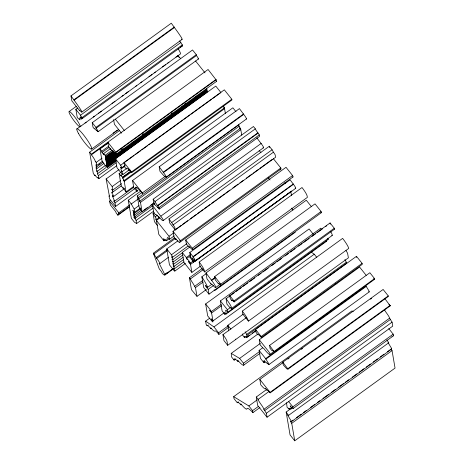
<?xml version="1.0" encoding="UTF-8"?>
<svg xmlns="http://www.w3.org/2000/svg" width="464" height="464" viewBox="0 0 464 464"><rect width="100%" height="100%" fill="white"/><g stroke="black" fill="none" stroke-linecap="round" stroke-linejoin="round"><path stroke-width="0.7" d="M216.613 81.328L106.418 161.234L105.92 160.213L106.326 160.515L116.302 153.288M114.069 151.798L105.856 157.748C105.09 156.229 106.279 156.339 103.652 153.567L110.107 148.886M105.734 157.058L113.361 151.531M114.892 152.766L106.059 159.158L105.45 157.453L105.821 157.766M206.724 89.796L207.35 91.982L107.01 164.703L106.041 160.921L106.418 161.234M106.801 163.293L207.112 90.59M115.959 159.001L107.126 165.399L106.633 164.389L107.01 164.703M106.569 161.913L206.88 89.21L206.735 88.357M115.594 153.033L106.181 159.848L105.688 158.845L106.059 159.158M116.197 160.382L107.364 166.779L106.755 165.085L107.126 165.399M116.313 161.072L107.48 167.469L106.987 166.46L107.364 166.779M106.685 162.603L206.996 89.9L206.729 89.291M106.326 160.515L105.804 159.535L106.181 159.848M256.174 330.699L247.364 337.079L246.593 334.515A6.682 0.992 54.1 0 0 245.189 331.818M159.193 217.268C154.454 222.047 157.395 218.411 155.104 216.868A2.993 0.447 54.1 0 0 153.062 213.521L154.239 212.674M292.071 408.013L292.053 407.879A3.08 0.458 54.1 0 1 293.103 408.529L393.42 335.826L393.176 334.155L388.78 328.628M152.523 205.517L153.712 212.483L155.347 214.542A6.107 0.911 54.1 0 1 158.723 217.413L158.572 216.543L160.289 218.428A8.497 1.264 54.1 0 0 162.696 220.562L163.264 220.383A6.861 1.021 54.1 0 0 163.2 219.93L162.974 219.46A3.579 0.534 54.1 0 0 161.008 216.526L152.523 205.517L154.872 203.818M189.416 277.785L191.458 289.722L196.968 296.363L195.489 287.57L194.555 286.392A5.748 0.853 54.1 0 0 192.85 283.197L192.05 281.961A7.157 1.067 54.1 0 1 190.35 278.957L189.416 277.785L202.321 268.43M247.364 337.079L246.61 336.383A13.833 2.059 54.1 0 1 245.734 337.299L244.853 336.835A7.917 1.177 54.1 0 0 244.325 337.322L242.689 335.269L242.463 333.941M174.441 237.922L153.323 253.228L159.268 268.905L161.658 271.91L162.238 273.348A7.668 1.143 54.1 0 0 164.54 274.792L164.998 274.937L173.205 268.998M137.883 190.31L115.588 206.468L114.997 202.988L113.721 200.895A4.315 0.644 54.1 0 0 114.335 200.57L112.253 195.535A4.756 0.708 54.1 0 0 113.657 196.226A4.756 0.708 54.1 0 0 111.789 192.804L112.769 191.742A4.379 0.65 54.1 0 0 111.725 189.208L112.787 190.054L121.585 183.674M163.189 220.551L263.575 147.68A6.861 1.021 54.1 0 0 263.517 147.227L263.291 146.752A3.579 0.534 54.1 0 0 261.319 143.817L256.818 137.82M387.428 351.712L390.949 349.16L392.051 350.593L395.044 368.097L294.727 440.8L291.74 423.301L290.551 421.37A3.915 0.58 54.1 0 0 290.215 419.381A14.738 2.192 54.1 0 1 287.918 415.379L287.68 414.851L288.486 415.437L286.149 412.044L290.841 408.645M288.428 415.483L388.739 342.78L386.86 339.845M70.986 95.903L74.107 100.218A29.69 4.42 54.1 0 1 80.597 109.463A3.996 0.597 54.1 0 1 81.832 112.05A3.996 0.597 54.1 0 1 80.104 110.658L79.651 110.113L79.779 110.861L71.839 100.879L70.986 95.903L171.297 23.2L174.418 27.515A29.69 4.42 54.1 0 1 180.908 36.76A3.996 0.597 54.1 0 1 181.592 39.162M74.025 99.719L174.336 27.016M74.107 100.218L174.418 27.515M69.2 111.476L76.241 106.372M179.562 40.913L180.838 42.514A2.285 0.342 54.1 0 0 182.346 44.898L182.514 45.89L82.203 118.598A4.072 0.609 54.1 0 0 80.539 116.893L81.705 119.132L81.159 118.726A3.584 0.534 54.1 0 0 79.889 117.931C78.648 117.885 81.618 121.261 79.06 119.213A3.619 0.539 54.1 0 0 78.149 118.482L77.215 117.305L75.852 109.347L77.616 108.071M81.797 112.097L182.108 39.394M82.203 118.598L82.035 117.601A2.285 0.342 54.1 0 1 80.527 115.217L180.838 42.514M82.035 117.601L182.346 44.898M76.827 128.98L80.933 126.005M85.04 123.03L86.211 122.177M93.252 117.079L94.424 116.226M98.53 113.251L101.465 111.122M112.021 103.472L114.956 101.343M121.997 96.245L123.169 95.393M125.518 93.693L128.447 91.565M135.488 86.466L136.66 85.614M140.766 82.638L141.943 81.786M148.979 76.688L151.914 74.559M154.263 72.86L155.434 72.007M162.475 66.909L165.404 64.78M167.753 63.081L168.925 62.228M175.966 57.13L177.138 56.277M79.965 126.776A9.396 1.398 54.1 0 0 73.318 115.217A9.396 1.398 54.1 0 0 70.464 115.385A9.396 1.398 54.1 0 0 79.965 126.776L180.281 54.073A9.396 1.398 54.1 0 0 178.286 48.946M92.232 122.687L95.967 127.385L96.118 128.255A2.941 0.435 54.1 0 1 98.148 131.538A2.941 0.435 54.1 0 1 96.437 130.123L96.321 130.367A4.083 0.609 54.1 0 0 94.395 128.928L92.997 127.165L92.232 122.687L192.543 49.984L196.278 54.682L196.429 55.552A2.941 0.435 54.1 0 1 198.25 58.278A2.941 0.435 54.1 0 1 198.018 58.818M95.967 127.385L196.278 54.682M96.118 128.255L196.429 55.552M98.124 131.706L198.435 59.003M113.1 133.151L117.195 130.181M91.75 148.967L118.738 129.41M116.539 165.834L98.942 178.588L98.049 177.474A5.754 0.858 54.1 0 1 94.847 175.021L94.952 175.618L93.316 173.565L89.656 152.175L119.573 130.488M95.23 161.182A5.736 0.853 54.1 0 0 91.396 154.825L91.292 154.228L208.081 69.49L216.085 79.843A3.381 0.505 54.1 0 1 216.497 81.316M91.396 154.825L108.408 142.494M107.48 167.469L105.601 165.259L105.763 166.216L101.97 160.695L99.957 148.915L108.17 142.964M103.652 153.567L103.872 154.837L102.005 152.488L101.784 151.218L108.825 146.114M102.005 152.488L109.046 147.39M105.096 155.37L112.131 150.272M102.556 161.153L96.686 165.404L96.176 162.417L102.045 158.166M105.618 156.362L113.245 150.835M110.142 154.048L111.899 152.778M106.743 157.296L107.915 156.449M105.972 158.444L114.185 152.494M110.38 155.446L111.551 154.593M115.71 152.175L107.77 142.193L108.535 146.67L110.635 149.309L110.548 148.816A4.733 0.702 54.1 0 0 112.758 151.003A4.733 0.702 54.1 0 1 114.968 153.195L114.904 152.818A3.381 0.505 54.1 0 0 115.774 152.546L115.71 152.175L216.021 79.472M98.861 164.761L100.033 163.908M115.774 152.546L216.085 79.843M96.477 166.965L102.933 162.284M110.612 156.815L112.375 155.539M107.213 160.074L108.39 159.222M121.295 149.866L123.053 148.59M142.413 134.56L143.585 133.713M171.158 113.726L172.33 112.88M184.649 103.948L185.82 103.101M110.855 158.212L112.027 157.366M131.973 142.906L133.731 141.63M153.091 127.6L154.263 126.753M181.836 106.766L183.007 105.92M195.327 96.988L196.498 96.141M105.537 165.329L97.324 171.286A6.705 0.998 54.1 0 1 96.86 168.548L103.895 163.444M121.527 151.247L122.705 150.4M142.651 135.94L144.408 134.664M150.272 130.413L151.45 129.566M163.769 120.634L164.94 119.787M192.514 99.801L193.685 98.954M132.205 144.287L133.383 143.44M153.329 128.98L155.086 127.704M160.95 123.453L162.127 122.606M174.447 113.674L175.618 112.827M203.191 92.841L204.363 91.994M108.274 162.417L110.038 161.141M121.765 152.639L123.528 151.363M142.889 137.332L144.06 136.48M171.628 116.499L172.805 115.646M185.124 106.72L186.296 105.867M106.923 163.989L207.234 91.286M118.366 155.887L120.715 154.187M132.443 145.679L134.206 144.408M140.07 140.151L141.247 139.304M153.567 130.372L154.738 129.526M182.311 109.539L183.483 108.692M195.802 99.76L196.974 98.913M126.672 168.409L121.974 171.813L121.232 171.048L121.951 172.277A4.744 0.708 54.1 0 1 122.136 174.203L116.998 167.742L115.466 158.792L215.783 86.084L220.922 92.545L212.709 98.496M107.277 166.071L115.49 160.121M108.75 165.184L110.507 163.914M98.942 178.588L98.432 175.601L97.388 173.803L106.192 167.429M98.432 175.601L116.029 162.847M124.016 162.533L224.327 89.83L231.803 99.226L231.93 99.969L131.619 172.678A9.947 1.479 54.1 0 0 126.515 168.571L126.602 169.058L124.822 167.26L124.016 162.533L131.492 171.929L131.619 172.678M125.002 166.089L121.481 168.641L120.553 167.075L121.185 167.649A4.565 0.679 54.1 0 0 120.605 165.248L134.102 155.469M135.273 154.622L140.551 150.794M141.723 149.942L147.593 145.69M148.764 144.843L182.787 120.182M183.964 119.329L189.828 115.078M191 114.231L211.532 99.348M115.588 206.468L109.521 198.841L109.011 195.854L109.44 196.231L106.117 178.942L119.028 169.586M121.701 167.904L125.292 165.294M133.667 186.418L126.04 191.945L123.082 187.676L123.204 188.378L121.22 185.884L119.12 173.582L120.884 172.306M119.12 173.582L121.139 176.117L121.011 175.375L122.774 174.099M128.052 170.271L129.224 169.418M122.832 174.551L129.868 169.453M122.49 177.231L130.703 171.28M126.04 191.945L124.242 181.383L123.285 180.084A2.465 0.365 54.1 0 0 124.045 180.415A2.465 0.365 54.1 0 0 122.769 178.263L122.618 177.393L130.831 171.436M122.769 178.263L231.803 99.226M112.787 190.054L112.189 186.569L120.402 180.618M124.027 180.647L224.338 107.944M124.242 181.383L224.553 108.675L223.932 107.892M111.789 192.804L121.174 186M136.816 187.253L135.645 188.106A2.204 0.331 54.1 0 1 137.054 190.217A2.204 0.331 54.1 0 1 136.787 190.524L137.176 191.452L133.829 187.978L132.553 180.513L232.87 107.81L235.996 111.743M113.552 196.533L124.7 188.454M129.665 206.712L117.931 215.215L116.064 212.866L115.896 211.868L110.409 204.978L109.475 201.08L110.647 200.228M159.181 166.773L164.633 174.122A3.509 0.522 54.1 0 1 166.234 176.958A3.509 0.522 54.1 0 1 165.022 176.262L165.103 176.761A5.214 0.777 54.1 0 0 163.705 175.56L159.947 171.251L159.181 166.773L239.43 108.611L244.882 115.959A3.509 0.522 54.1 0 1 246.216 118.964M114.457 201.254L133.812 187.224M114.997 202.988L134.943 188.529M163.386 172.057L243.635 113.895M163.467 172.556L243.722 114.393M153.648 211.184L136.636 223.515L134.386 222.146L131.347 218.329L128.244 200.175L140.563 191.243M154.425 202.896L142.106 211.828L139.142 207.031L137.245 195.93L141.938 192.531M141.59 192.566L142.483 193.575L142.39 192.879L164.685 176.72M166.228 177.132L246.483 118.97M142.106 211.828L140.488 202.374L139.136 200.581A2.326 0.348 54.1 0 0 139.896 200.964A2.326 0.348 54.1 0 0 138.771 199.021L138.516 197.525L238.832 124.822L239.082 126.312A2.326 0.348 54.1 0 1 240.184 128.168A2.326 0.348 54.1 0 1 239.697 128.128M129.572 206.289L119.01 213.945L118.819 212.825L129.966 204.746M140.563 207.942L134.699 212.193L134.166 209.084L131.277 203.992L138.318 198.888M138.771 199.021L239.082 126.312M139.855 201.15L240.172 128.447M140.488 202.374L240.804 129.671L239.47 128M134.166 209.084L138.864 205.685M153.143 199.207L253.454 126.504L255.322 128.853A3.828 0.568 54.1 0 0 257.88 132.814L259.295 134.902L259.544 136.375L159.233 209.078L157.893 207.414L157.957 207.785A3.874 0.574 54.1 0 0 155.724 205.732L153.857 203.383L153.143 199.207L155.011 201.556A3.828 0.568 54.1 0 0 157.569 205.517L158.978 207.605L159.233 209.078M134.432 213.312L140.888 208.638M134.717 214.948L141.166 210.273M155.011 201.556L255.322 128.853M134.995 216.584L142.03 211.485M143.794 210.209L147.314 207.657M150.829 205.105L153.764 202.977M135.273 218.237L152.876 205.482M136.636 223.515L136.103 220.406L153.114 208.075M157.569 205.517L257.88 132.814M157.632 205.888L257.943 133.185M158.978 207.605L259.295 134.902M155.104 216.868L157.453 215.163M160.933 216.091L261.244 143.382M165.689 239.552L163.937 240.822L158.798 234.361L156.42 220.435L159.923 217.894M168.983 218.95L269.294 146.247L272.095 149.768L273.603 152.47A2.239 0.331 54.1 0 1 275.198 155.034L275.581 157.273L175.27 229.976L169.662 222.929L168.983 218.95L172.997 224.419M171.784 222.471L272.095 149.768M175.27 229.976L174.887 227.737A2.239 0.331 54.1 0 0 173.287 225.173L173.084 224.918L273.395 152.209M273.325 158.601L280.801 167.991L280.969 168.989L180.658 241.692L179.725 240.52L180.015 242.208A7.227 1.073 54.1 0 1 175.734 238.624L175.902 239.621L174.035 237.272L173.014 231.304L181.227 225.347M182.398 224.501L187.682 220.673M190.611 218.55L196.481 214.298M197.652 213.446L202.93 209.618M204.108 208.771L209.972 204.52M211.735 203.244L216.427 199.839M217.599 198.992L224.64 193.888M225.811 193.036L229.918 190.06M232.853 187.937L238.131 184.109M239.888 182.833L243.409 180.281M246.343 178.159L252.207 173.907M253.385 173.055L258.663 169.227M259.834 168.38L272.153 159.448M174.215 235.886L169.54 239.273L169.029 236.286L173.704 232.899M166.443 240.758L169.459 238.571M153.323 253.228L153.996 254.011L175.699 238.281M166.744 248.924L171.413 254.8A4.507 0.673 54.1 0 1 171.57 256.772A4.327 0.644 54.1 0 1 171.964 259.074A4.153 0.615 54.1 0 1 172.347 261.313A4.327 0.644 54.1 0 1 172.736 263.61A4.153 0.615 54.1 0 1 173.118 265.849A4.327 0.644 54.1 0 1 173.513 268.151A4.53 0.673 54.1 0 1 174.133 270.715L169.464 264.845L166.744 248.924L177.886 240.851M164.993 274.949L159.123 263.25A3.927 0.586 54.1 0 0 159.5 262.514A3.927 0.586 54.1 0 0 156.687 258.477L156.293 257.607L167.434 249.528M180.658 241.692L180.49 240.7L280.801 167.991M156.687 258.477L167.249 250.821M292.558 175.52L192.241 248.223A5.284 0.789 54.1 0 1 189.782 247.034L189.764 247.329A2.685 0.4 54.1 0 0 188.442 246.378L186.383 243.983L185.704 240.004L286.015 167.301L292.558 175.52A5.284 0.789 54.1 0 1 292.68 176.97M171.413 254.8L186.667 243.745M159.836 263.593L168.635 257.213M172.498 257.323L187.746 246.268M200.674 266.011L191.87 272.385L183.988 262.473L182.277 252.468L189.904 246.941M172.869 259.66L182.253 252.857M173.298 261.887L182.683 255.09M192.688 249.661L292.999 176.958M173.646 264.202L183.031 257.398M200.645 256.917L193.604 262.015L190.803 258.494L189.782 252.526L290.093 179.817L293.428 184.301A3.724 0.557 54.1 0 1 295.539 187.578A3.724 0.557 54.1 0 1 295.15 188.082M174.075 266.429L183.46 259.625M191.87 272.385L190.507 264.387L188.494 261.545A2.564 0.383 54.1 0 0 190.205 263.105A2.564 0.383 54.1 0 0 188.361 260.118A2.564 0.383 54.1 0 0 187.236 259.515L186.313 257.537L190.42 254.562M186.487 258.576L190.594 255.594M165.81 273.772L167.568 272.501M164.726 274.717L167.626 272.559M171.732 269.584L172.904 268.731L168.003 272.374M164.482 274.926L167.655 272.594M174.423 268.737L183.808 261.934M189.585 257.81L190.756 256.963M193.604 262.015L193.395 260.774A2.743 0.406 54.1 0 1 191.707 258.117A2.743 0.406 54.1 0 1 192.438 258.268L193.285 259.074A3.724 0.557 54.1 0 0 195.431 260.89A3.724 0.557 54.1 0 0 193.117 257.004L193.053 256.633L293.364 183.93M193.117 257.004L293.428 184.301M174.824 271.086L185.38 263.43M193.395 260.774L194.567 259.921M190.188 263.216L193.123 261.087M201.817 256.064L207.686 251.813M210.03 250.113L214.136 247.132M217.071 245.009L222.349 241.181M224.112 239.905L227.627 237.353M230.562 235.231L235.84 231.403M237.603 230.127L242.881 226.304M244.052 225.452L249.336 221.624M250.508 220.777L256.372 216.52M257.549 215.673L262.827 211.845M265.762 209.722L271.626 205.471M272.797 204.618L278.081 200.79M279.838 199.514L285.116 195.692M286.88 194.416L291.572 191.011M190.507 264.387L232.742 233.775M233.914 232.922L267.937 208.266M269.114 207.414L281.433 198.488M282.605 197.635L290.818 191.684L291.502 195.68M195.379 261.064L295.69 188.361M199.189 262.056L302.012 187.531A7.83 1.166 54.1 0 1 307.11 195.889L307.365 197.38L204.543 271.904L199.874 266.034L199.189 262.056A7.83 1.166 54.1 0 1 204.288 270.413L204.543 271.904M190.35 278.957L203.255 269.607M205.987 272.936L211.677 280.476A6.078 0.905 54.1 0 1 215.76 287.199A7.488 1.114 54.1 0 1 212.274 284.577A2.836 0.423 54.1 0 1 210.679 283.226L210.743 283.603L207.002 278.905L205.987 272.936L306.298 200.228L311.472 206.735M214.699 276.561L220.771 284.194L220.986 285.441A5.301 0.789 54.1 0 0 218.851 283.423A6.931 1.032 54.1 0 0 218.521 283.91L215.25 279.798L214.699 276.561L315.01 203.858L321.082 211.491L321.297 212.738L208.991 294.164L203.684 287.494L201.857 276.799L205.964 273.824M194.555 286.392L202.768 280.442M195.489 287.57L203.116 282.042M211.59 279.983L215.11 277.431M211.677 280.476L215.197 277.924M207.536 287.355L211.642 284.38M196.968 296.363L206.358 289.559M208.991 294.164L208.174 289.391L213.457 285.563M215.685 287.529L220.377 284.13M220.771 284.194L321.082 211.491M295.313 232.186L214.751 290.574A8.514 1.264 54.1 0 0 214.136 289.867M224.054 312.893L212.953 320.943L211.126 318.843A2.743 0.406 54.1 0 1 212.906 321.767A2.743 0.406 54.1 0 1 211.422 320.583L207.686 315.885L205.645 303.943L309.094 228.967L312.829 233.665A2.743 0.406 54.1 0 1 313.258 234.227M226.078 313.525L224.907 314.377L222.099 310.851L220.4 300.904L320.711 228.201L321.587 229.297M229.767 295.661L330.078 222.952L334.283 228.242L334.451 229.233L234.14 301.936A3.787 0.563 54.1 0 0 232.487 300.834L231.785 299.953L231.913 300.701L230.277 298.642L229.767 295.661L233.972 300.945L234.14 301.936M226.049 298.723A8.613 1.282 54.1 0 1 231.652 307.916A8.613 1.282 54.1 0 1 226.983 304.193L226.049 298.723L234.239 292.784M235.99 291.514L241.257 287.697M243.014 286.421L247.695 283.034M249.446 281.758L254.713 277.942M258.222 275.401L261.151 273.279M262.902 272.008L268.169 268.192M271.678 265.646L275.187 263.105M276.944 261.829L281.625 258.436M285.134 255.896L288.643 253.35M290.4 252.08L295.081 248.687M298.59 246.14L302.099 243.6M303.856 242.324L309.123 238.508M312.046 236.391L315.555 233.844M317.312 232.574L322.579 228.758M325.502 226.635L326.673 225.788M211.149 311.727L221.084 304.523M212.953 320.943L211.59 312.98L221.525 305.782M228.276 327.601L218.892 334.405A7.146 1.061 54.1 0 0 215.093 330.983L214.646 331.122A9.993 1.485 54.1 0 1 210.801 327.845L210.969 328.843A6.844 1.021 54.1 0 0 207.147 325.798L206.213 324.62L205.616 321.14L209.722 318.165M233.972 300.945L334.283 228.242M327.932 238.247L328.147 239.494L227.836 312.197L227.406 309.708L230.341 307.586M207.147 325.798L208.319 324.945M231.6 308.403L332.224 235.474M226.2 313.989L326.511 241.286M205.616 321.14L213.945 326.917L314.256 254.214L316.802 257.416M242.312 311.089L342.623 238.386A9.425 1.404 54.1 0 1 348.742 248.414L248.426 321.123L242.823 314.076L242.312 311.089A9.425 1.404 54.1 0 1 248.426 321.123M228.781 330.919L227.824 325.322L243.078 314.267M218.892 334.405L218.614 332.787L228.004 325.989M345.976 250.444A6.264 0.934 54.1 0 1 347.704 253.86L348.389 257.839L227.696 345.309L223.961 340.611L222.94 334.643L246.372 317.66M246.593 334.515L346.283 262.264A6.682 0.992 54.1 0 0 344.874 259.567M244.325 337.322L245.497 336.475M247.097 335.321L346.788 263.076L346.283 262.264M255.554 329.463L356.497 256.308L362.1 263.349L362.274 264.347L261.331 337.508A6.45 0.957 54.1 0 0 257.932 334.799L256.064 332.45L255.554 329.463L261.162 336.51L261.331 337.508M246.39 337.398L249.417 335.199M252.254 333.146L255.281 330.954M235.903 358.904L234.14 360.18L231.524 356.891L231.234 353.377L257.63 334.242M261.162 336.51L362.1 263.349M259.277 339.758L268.505 351.358A2.169 0.325 54.1 0 1 269.886 353.545L269.897 353.597A9.355 1.392 54.1 0 1 267.136 352.466A10.22 1.52 54.1 0 1 265.489 350.598L263.546 348.249A3.358 0.499 54.1 0 1 262.189 347.136L260.171 344.984L259.277 339.758L359.588 267.055L366.183 275.343M231.234 353.377L239.627 358.405L260.159 343.522M259.086 350.407L265.628 358.626L267.537 361.798A3.492 0.522 54.1 0 1 268.969 364.547A3.492 0.522 54.1 0 1 267.206 363.051L267.287 363.55A4.431 0.661 54.1 0 0 265.652 362.03A4.431 0.661 54.1 0 1 264.016 360.511L264.103 361.009A2.094 0.313 54.1 0 1 265.019 362.674A2.094 0.313 54.1 0 1 264.213 362.14L263.523 361.357L263.714 362.477L260.449 358.365L259.086 350.407L262.607 347.855M234.14 360.18L234.059 359.385A13.653 2.03 54.1 0 1 237.4 360.969L238.119 361.642L237.626 360.11A14.749 2.192 54.1 0 0 243.49 363.173L259.33 351.695M269.567 345.436L369.878 272.733L374.552 278.603L374.663 279.241L274.346 351.944L273.882 351.358A2.245 0.336 54.1 0 1 273.395 351.057L273.255 350.923A2.726 0.406 54.1 0 0 272.797 350.761C271.927 351.196 271.022 349.259 270.077 348.423L269.567 345.436L274.346 351.944M243.612 365.209L260.037 353.301M269.845 354.479L273.951 351.503M274.241 351.306L374.552 278.603M265.628 358.626L365.939 285.923L367.848 289.095A3.492 0.522 54.1 0 1 368.729 291.647M265.733 359.252L366.044 286.543M268.882 364.623L369.193 291.92M259.944 407.531L252.915 412.629A19.053 2.836 54.1 0 0 246.929 408.825L246.912 408.964A12.917 1.92 54.1 0 1 240.77 403.808L240.961 404.927A10.266 1.525 54.1 0 0 237.29 402.752L234.018 398.64L233.676 396.65L352.014 310.88L353.226 311.622M282.814 362.164L383.125 289.461L388.264 295.922L388.351 296.415L288.04 369.124L287.338 368.648L287.286 368.961A2.575 0.383 54.1 0 1 285.882 367.778L283.284 364.901L282.814 362.164L288.04 369.124M384.795 298.59L390.241 305.828L270.181 392.846A6.67 0.992 54.1 0 0 267.015 390.427L265.379 388.374A9.437 1.404 54.1 0 1 260.727 384.778L259.817 379.43L283.243 362.448M287.929 359.055L289.101 358.202M301.397 349.288L302.569 348.441M314.87 339.526L316.042 338.679M370.51 299.205L371.676 298.352M237.29 402.752L238.461 401.899M287.953 368.625L388.264 295.922M384.528 309.877A5.875 0.876 54.1 0 0 386.732 313.287A5.075 0.754 54.1 0 1 389.569 318.205L390.502 319.377A3.033 0.452 54.1 0 0 392.074 322.138L392.753 326.117L267.049 417.223L257.706 405.478L256.261 397.022L266.783 389.395M233.676 396.65L248.837 405.942L257.039 399.997M267.049 417.223L266.371 413.244A3.033 0.452 54.1 0 1 264.799 410.489L263.865 409.312A5.075 0.754 54.1 0 0 261.029 404.399A5.875 0.876 54.1 0 1 258.129 399.371L269.236 391.32M270.181 392.846L270.094 392.347L390.154 305.329M252.915 412.629L252.573 410.634L258.431 406.389M263.865 409.312L389.569 318.205M264.799 410.489L390.502 319.377M266.371 413.244L392.074 322.138M293.103 408.529L292.865 406.858L393.176 334.155M290.638 421.863L292.987 420.164M296.502 417.612L301.2 414.213M303.543 412.513L306.478 410.385M310.584 407.409L314.691 404.434M317.625 402.305L319.969 400.606M322.903 398.483L328.767 394.232M331.116 392.527L335.223 389.551M338.157 387.428L343.435 383.6M345.193 382.324L348.713 379.772M352.234 377.22L356.926 373.822M359.275 372.122L363.967 368.718M366.311 367.018L370.417 364.043M373.352 361.914L377.458 358.939M380.393 356.816L383.914 354.264M291.27 421.788L391.581 349.085M291.74 423.301L392.051 350.593M263.471 147.859L263.007 147.854M121.458 168.641L121.475 168.647A9.924 1.479 54.1 0 0 121.951 171.726L121.98 171.796M292.036 408.013L290.139 405.82L290.365 406.278A3.712 0.551 54.1 0 1 291.398 408.877L290.8 408.662A21.037 3.132 54.1 0 0 290.348 409.149L288.828 408.117A3.277 0.487 54.1 0 1 288.997 409.097L287.048 407.166L286.561 402.711M388.739 342.78L388.148 342.252M97.324 171.286L96.605 170.868A7.673 1.143 54.1 0 1 97.388 173.803M335.745 283.185L336.945 283.904M96.686 165.404L95.862 164.853A7.673 1.143 54.1 0 1 95.926 166.883L96.86 168.548M311.28 252.149L314.256 254.214M156.217 219.385L155.823 218.944A7.018 1.044 54.1 0 0 156.907 221.421M132.924 210.505L134.699 212.193M133.255 212.257L133.673 212.709A2.158 0.319 54.1 0 0 134.456 213.179A2.158 0.319 54.1 0 0 133.446 211.398L132.924 210.633M133.533 213.898L133.951 214.345A2.158 0.319 54.1 0 0 134.74 214.82A2.158 0.319 54.1 0 0 133.731 213.04L133.29 212.419M133.736 215.447L134.229 215.98A2.158 0.319 54.1 0 0 135.018 216.456A2.158 0.319 54.1 0 0 134.009 214.675L133.568 214.055M181.668 46.226L181.975 46.185M119.01 213.945C118.25 212.831 117.618 215.319 117.931 215.215M180.258 47.154L180.537 47.398L180.438 47.067M141.508 192.525L141.479 192.496A10.985 1.636 54.1 0 0 135.645 188.106M133.934 216.99L134.514 217.628A2.158 0.319 54.1 0 0 135.297 218.103A2.158 0.319 54.1 0 0 134.293 216.323L133.794 215.632M239.627 358.405L243.49 363.173M374.193 278.655L374.663 279.241M195.553 60.97L205.024 72.877M280.349 168.206L280.969 168.989M284.832 182.578L285.725 183.709M259.138 150.446L260.942 152.714M177.706 55.465L179.365 57.548M268.331 177.822L270.031 179.957M115.304 119.132L124.323 130.471M121.487 133.156L114.405 124.259L113.61 119.613M185.704 240.004L192.241 248.223M115.466 158.792L120.605 165.248M173.014 231.304L180.49 240.7M75.852 109.347L80.527 115.217M132.553 180.513L142.39 192.879M189.782 252.526L193.053 256.633M99.957 148.915L101.784 151.218M121.011 175.375L122.618 177.393M182.277 252.468L186.313 257.537M137.245 195.93L138.516 197.525M156.42 220.435L169.029 236.286M220.4 300.904L227.406 309.708M157.464 225.498L154.466 221.728L153.062 213.521M208.174 289.391L205.709 286.288L205.558 285.395L206.376 286.352A2.859 0.423 54.1 0 0 207.443 286.769A25.665 3.816 54.1 0 0 201.857 276.799M288.469 401.337L292.865 406.858M128.244 200.175L131.277 203.992M227.824 325.322L230.892 329.179M89.656 152.175L91.292 154.228M96.176 162.417L95.259 161.24M106.117 178.942L112.189 186.569M205.645 303.943L209.38 308.641A2.743 0.406 54.1 0 1 211.166 311.57A2.743 0.406 54.1 0 1 209.682 310.387L211.59 312.98M259.817 379.43L270.094 392.347M213.945 326.917L218.614 332.787M109.475 201.08L118.819 212.825M294.727 440.8L290.058 434.93L286.149 412.044M256.261 397.022L258.129 399.371M248.837 405.942L252.573 410.634M136.103 220.406L133.922 217.094M292.894 210.082L292.361 209.252A7.157 1.067 54.1 0 1 291.67 208.139M388.124 342.461L388.229 342.676A14.738 2.192 54.1 0 0 390.526 346.672A3.915 0.58 54.1 0 1 391.32 349.021M356.497 256.308L356.7 257.497M330.078 222.952L330.281 224.147M280.302 169.348L280.326 169.505A7.227 1.073 54.1 0 1 280.018 169.952M269.294 146.247L269.52 147.569M240.804 129.671L241.727 135.07M224.553 108.675L225.394 113.605M224.907 314.377L224.605 312.632A4.014 0.597 54.1 0 0 226.264 313.739L225.707 310.497A3.88 0.58 54.1 0 1 227.836 312.197M227.696 345.309L227.018 341.33A6.264 0.934 54.1 0 0 222.94 334.643M173.002 224.437L173.084 224.918M163.937 240.822L163.554 238.583A9.964 1.485 54.1 0 0 166.599 240.567L167.382 237.707A5.261 0.783 54.1 0 1 169.54 239.273M320.955 212.338A5.301 0.789 54.1 0 1 321.297 212.738M156.293 257.607A4.75 0.708 54.1 0 1 153.996 254.011M177.602 56.086A12.528 1.862 54.1 0 1 180.693 58.551M223.387 105.983A2.465 0.365 54.1 0 1 224.356 107.712A2.465 0.365 54.1 0 1 223.857 107.642M235.695 339.097A4.541 0.679 54.1 0 1 235.526 339.352M393.246 335.646A3.08 0.458 54.1 0 1 393.42 335.826M391.958 336.139A3.712 0.551 54.1 0 1 391.831 336.22M327.845 239.122A3.88 0.58 54.1 0 1 328.147 239.494M326.575 241.036A4.014 0.597 54.1 0 1 326.024 241.054M182.155 45.46A4.072 0.609 54.1 0 1 182.514 45.89M330.774 231.71A8.613 1.282 54.1 0 1 331.824 235.486M388.954 304.372A6.67 0.992 54.1 0 1 390.241 305.828M334.196 228.938A3.787 0.563 54.1 0 1 334.451 229.233M374.042 278.62A2.245 0.336 54.1 0 1 373.775 278.412M78.445 133.365A12.528 1.862 54.1 0 0 91.292 149.159A12.528 1.862 54.1 0 0 83.131 134.398A12.528 1.862 54.1 0 0 78.445 133.365"/></g></svg>
